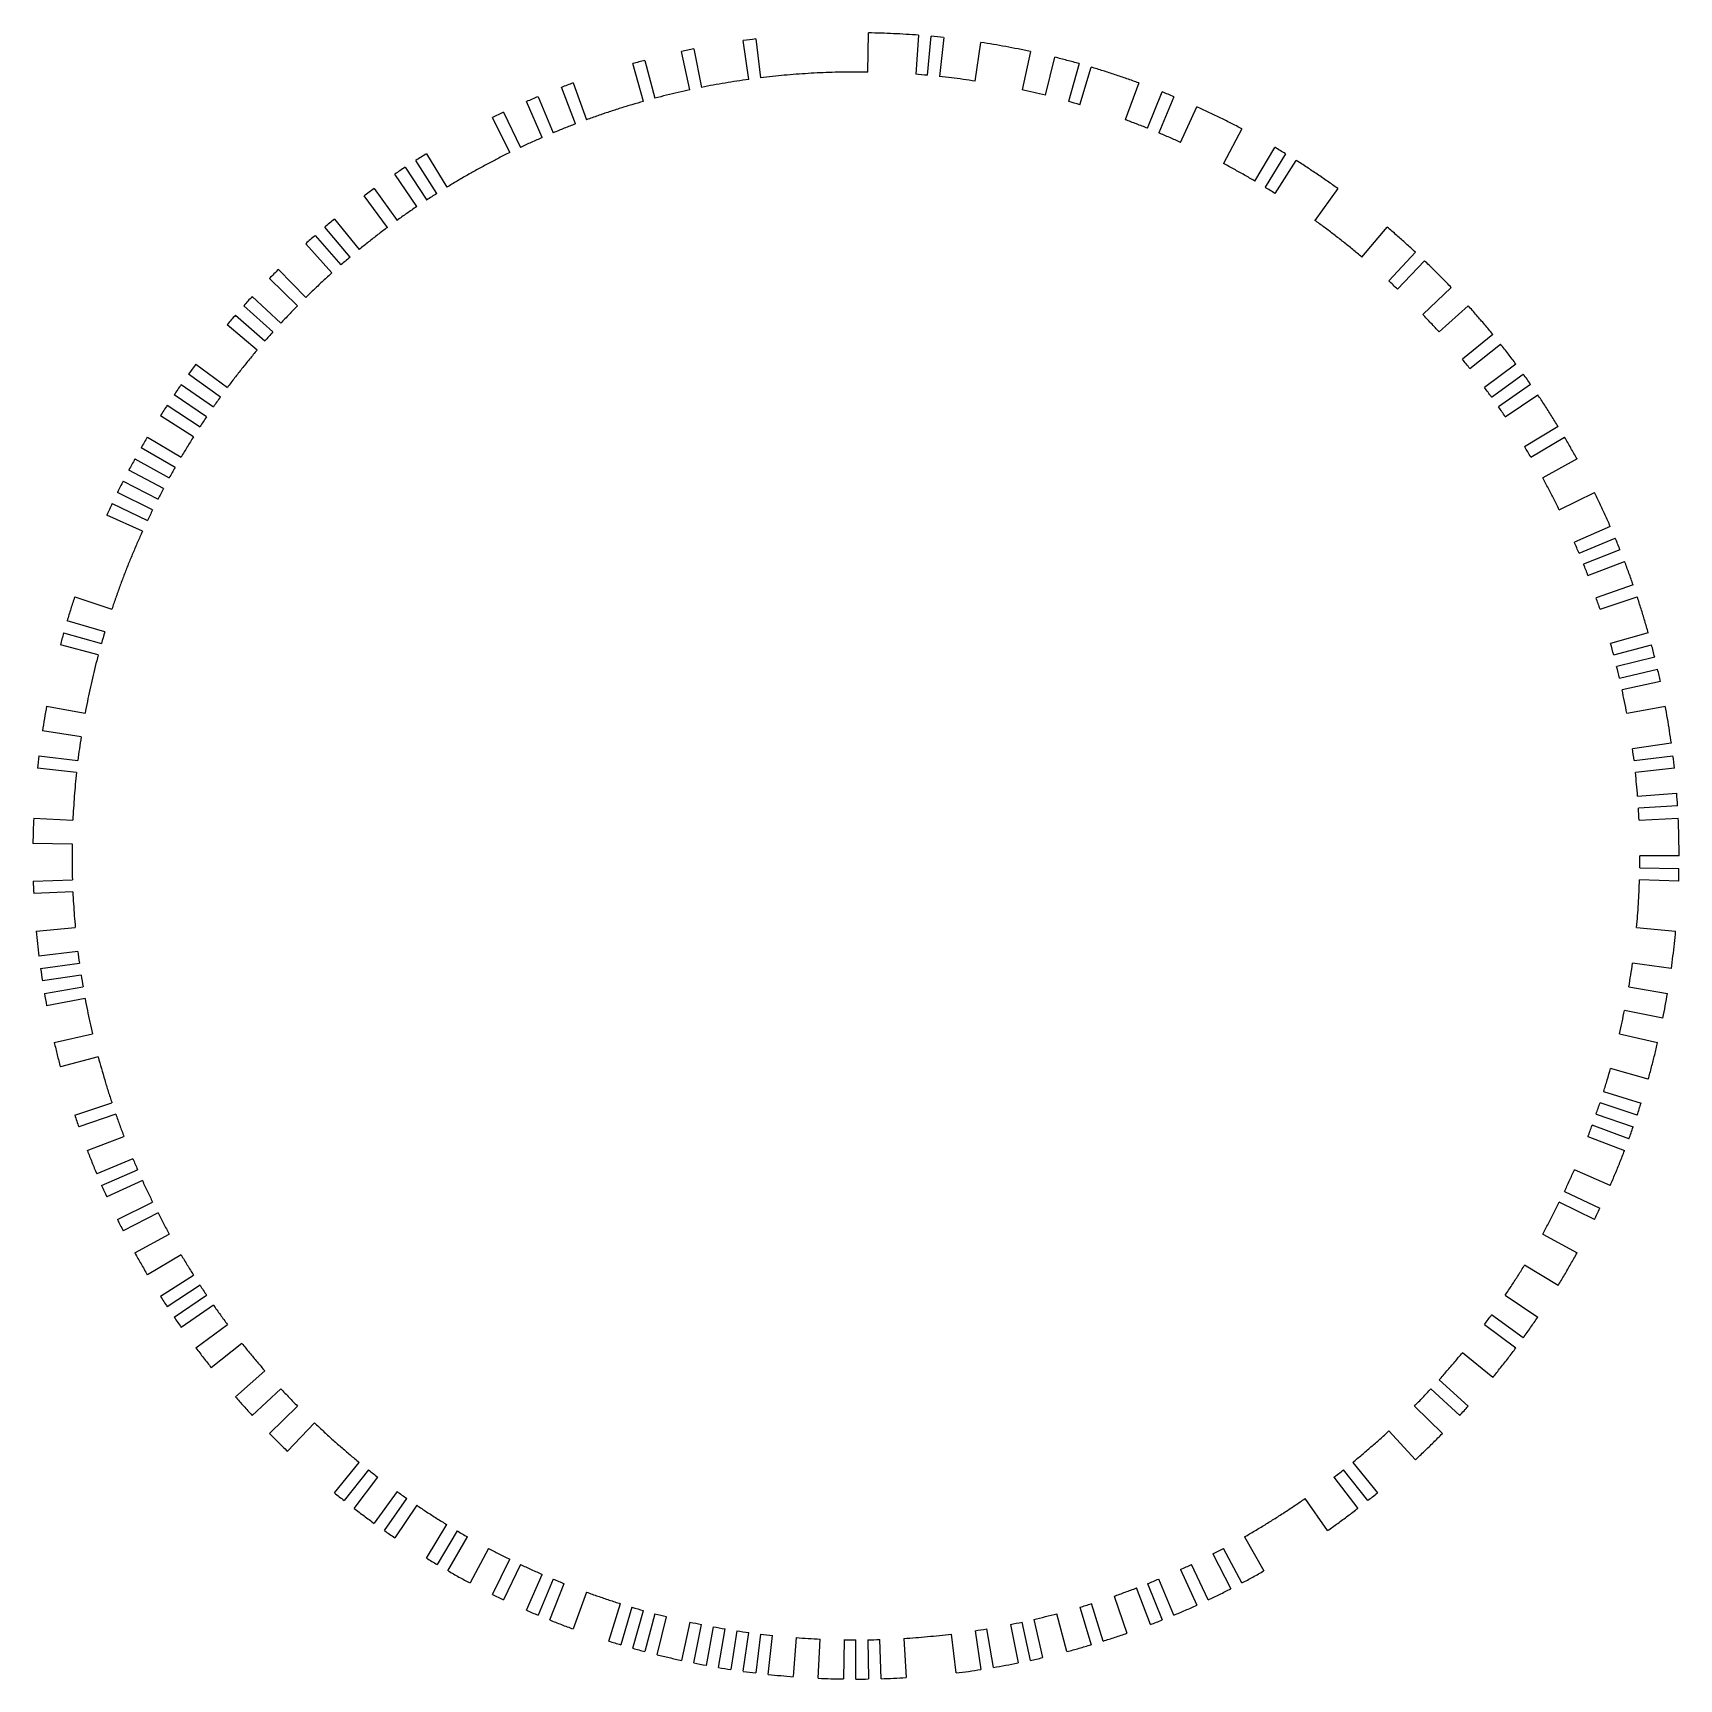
# Model space of a CAD drawing. Header units: metres. Extents: x -105 to 105, y -105 to 105.
import ezdxf

# ---------------------------------------------------------------- set-up
doc = ezdxf.new("R2010")
doc.units = ezdxf.units.M

msp = doc.modelspace()

# ---------------------------------------------------------------- linework, layer by layer
for p, q in [((-20.68, 102.94), (-19.7, 98.04)), ((-13.68, 99.06), (-14.37, 104.01)), ((-12.78, 104.22), (-12.17, 99.26)), ((1.52, 99.99), (1.6, 104.99)), ((8, 104.69), (7.62, 99.71)), ((9.14, 99.58), (9.59, 104.56)), ((11.19, 104.4), (10.66, 99.43)), ((15.19, 98.84), (15.95, 103.78)), ((-27.11, 96.26), (-28.46, 101.07)), ((-26.92, 101.49), (-25.64, 96.66)), ((-21.19, 97.73), (-22.25, 102.62)), ((22.25, 102.62), (21.19, 97.73)), ((24.16, 97.04), (25.37, 101.89)), ((28.46, 101.07), (27.11, 96.26)), ((28.57, 95.83), (30, 100.62)), ((-40.55, 96.85), (-38.62, 92.24)), ((-35.79, 93.38), (-37.58, 98.05)), ((-36.08, 98.61), (-34.36, 93.91)), ((36.08, 98.61), (34.36, 93.91)), ((37.21, 92.82), (39.07, 97.46)), ((40.55, 96.85), (38.62, 92.24)), ((-44.94, 94.9), (-42.8, 90.38)), ((-40.02, 91.64), (-42.02, 96.22)), ((41.42, 91.02), (43.49, 95.57)), ((-44.17, 89.72), (-46.38, 94.2)), ((49.23, 92.74), (46.89, 88.33)), ((50.88, 86.09), (53.42, 90.39)), ((-53.48, 84.5), (-56.15, 88.72)), ((-54.79, 89.57), (-52.18, 85.3)), ((54.79, 89.57), (52.18, 85.3)), ((53.48, 84.5), (56.15, 88.72)), ((-56.03, 82.83), (-58.83, 86.97)), ((-57.5, 87.86), (-54.76, 83.67)), ((-59.76, 80.18), (-62.75, 84.19)), ((-61.46, 85.13), (-58.53, 81.08)), ((61.46, 85.13), (58.53, 81.08)), ((-64.54, 76.39), (-67.76, 80.21)), ((-66.53, 81.23), (-63.37, 77.36)), ((64.54, 76.39), (67.76, 80.21)), ((-66.84, 74.38), (-70.18, 78.1)), ((-68.98, 79.16), (-65.7, 75.39)), ((71.36, 77.02), (67.96, 73.35)), ((69.07, 72.31), (72.53, 75.93)), ((-71.25, 70.17), (-74.81, 73.68)), ((-73.68, 74.81), (-70.17, 71.25)), ((75.93, 72.53), (72.31, 69.07)), ((-74.38, 66.84), (-78.1, 70.18)), ((-77.02, 71.36), (-73.35, 67.96)), ((74.38, 66.84), (78.1, 70.18)), ((-76.39, 64.54), (-80.21, 67.76)), ((-79.16, 68.98), (-75.39, 65.7)), ((81.23, 66.53), (77.36, 63.37)), ((78.32, 62.18), (82.23, 65.29)), ((-81.08, 58.53), (-85.13, 61.46)), ((-84.19, 62.75), (-80.18, 59.76)), ((84.19, 62.75), (80.18, 59.76)), ((81.08, 58.53), (85.13, 61.46)), ((-82.83, 56.03), (-86.97, 58.83)), ((-86.06, 60.15), (-81.96, 57.29)), ((86.06, 60.15), (81.96, 57.29)), ((82.83, 56.03), (86.97, 58.83)), ((-87.86, 57.5), (-83.67, 54.76)), ((-84.5, 53.48), (-88.72, 56.15)), ((89.57, 54.79), (85.3, 52.18)), ((-90.39, 53.42), (-86.09, 50.88)), ((86.09, 50.88), (90.39, 53.42)), ((-91.98, 50.64), (-87.6, 48.23)), ((-86.86, 49.56), (-91.2, 52.04)), ((91.98, 50.64), (87.6, 48.23)), ((-88.33, 46.89), (-92.74, 49.23)), ((-89.72, 44.17), (-94.2, 46.38)), ((-93.48, 47.81), (-89.03, 45.53)), ((89.72, 44.17), (94.2, 46.38)), ((-94.9, 44.94), (-90.38, 42.8)), ((-91.02, 41.42), (-95.57, 43.49)), ((96.22, 42.02), (91.64, 40.02)), ((92.24, 38.62), (96.85, 40.55)), ((97.46, 39.07), (92.82, 37.21)), ((93.38, 35.79), (98.05, 37.58)), ((99.15, 34.57), (94.42, 32.93)), ((-99.66, 33.06), (-94.92, 31.48)), ((94.92, 31.48), (99.66, 33.06)), ((-95.83, 28.57), (-100.62, 30)), ((-101.07, 28.46), (-96.26, 27.11)), ((101.07, 28.46), (96.26, 27.11)), ((-96.66, 25.64), (-101.49, 26.92)), ((96.66, 25.64), (101.49, 26.92)), ((101.89, 25.37), (97.04, 24.16)), ((97.39, 22.68), (102.26, 23.81)), ((102.62, 22.25), (97.73, 21.19)), ((-103.25, 19.11), (-98.33, 18.2)), ((98.33, 18.2), (103.25, 19.11)), ((-98.84, 15.19), (-103.78, 15.95)), ((-104.22, 12.78), (-99.26, 12.17)), ((104.01, 14.37), (99.06, 13.68)), ((99.26, 12.17), (104.22, 12.78)), ((-99.43, 10.66), (-104.4, 11.19)), ((104.4, 11.19), (99.43, 10.66)), ((99.71, 7.62), (104.69, 8)), ((104.8, 6.4), (99.81, 6.1)), ((-104.89, 4.8), (-99.9, 4.57)), ((99.9, 4.57), (104.89, 4.8)), ((-99.99, 1.52), (-104.99, 1.6)), ((105, 0), (100, 0)), ((99.99, -1.52), (104.99, -1.6)), ((-104.95, -3.2), (-99.95, -3.05)), ((104.95, -3.2), (99.95, -3.05)), ((-99.9, -4.57), (-104.89, -4.8)), ((-104.56, -9.59), (-99.58, -9.14)), ((99.58, -9.14), (104.56, -9.59)), ((-99.26, -12.17), (-104.22, -12.78)), ((-104.01, -14.37), (-99.06, -13.68)), ((104.01, -14.37), (99.06, -13.68)), ((-98.84, -15.19), (-103.78, -15.95)), ((-103.53, -17.53), (-98.6, -16.7)), ((98.6, -16.7), (103.53, -17.53)), ((-98.33, -18.2), (-103.25, -19.11)), ((102.94, -20.68), (98.04, -19.7)), ((-102.26, -23.81), (-97.39, -22.68)), ((97.39, -22.68), (102.26, -23.81)), ((-96.66, -25.64), (-101.49, -26.92)), ((101.07, -28.46), (96.26, -27.11)), ((-99.66, -33.06), (-94.92, -31.48)), ((99.66, -33.06), (94.92, -31.48)), ((95.38, -30.03), (100.15, -31.53)), ((-94.42, -32.93), (-99.15, -34.57)), ((94.42, -32.93), (99.15, -34.57)), ((98.61, -36.08), (93.91, -34.36)), ((-98.05, -37.58), (-93.38, -35.79)), ((93.38, -35.79), (98.05, -37.58)), ((-92.24, -38.62), (-96.85, -40.55)), ((-96.22, -42.02), (-91.64, -40.02)), ((-91.02, -41.42), (-95.57, -43.49)), ((96.22, -42.02), (91.64, -40.02)), ((90.38, -42.8), (94.9, -44.94)), ((-94.2, -46.38), (-89.72, -44.17)), ((-89.03, -45.53), (-93.48, -47.81)), ((94.2, -46.38), (89.72, -44.17)), ((-91.98, -50.64), (-87.6, -48.23)), ((87.6, -48.23), (91.98, -50.64)), ((-86.09, -50.88), (-90.39, -53.42)), ((89.57, -54.79), (85.3, -52.18)), ((-88.72, -56.15), (-84.5, -53.48)), ((-83.67, -54.76), (-87.86, -57.5)), ((-86.97, -58.83), (-82.83, -56.03)), ((82.83, -56.03), (86.97, -58.83)), ((-81.96, -57.29), (-86.06, -60.15)), ((85.13, -61.46), (81.08, -58.53)), ((-84.19, -62.75), (-80.18, -59.76)), ((80.18, -59.76), (84.19, -62.75)), ((-78.32, -62.18), (-82.23, -65.29)), ((81.23, -66.53), (77.36, -63.37)), ((-79.16, -68.98), (-75.39, -65.7)), ((74.38, -66.84), (78.1, -70.18)), ((-73.35, -67.96), (-77.02, -71.36)), ((77.02, -71.36), (73.35, -67.96)), ((-74.81, -73.68), (-71.25, -70.17)), ((71.25, -70.17), (74.81, -73.68)), ((-69.07, -72.31), (-72.53, -75.93)), ((71.36, -77.02), (67.96, -73.35)), ((-66.53, -81.23), (-63.37, -77.36)), ((63.37, -77.36), (66.53, -81.23)), ((-62.18, -78.32), (-65.29, -82.23)), ((-64.03, -83.22), (-60.98, -79.26)), ((60.98, -79.26), (64.03, -83.22)), ((65.29, -82.23), (62.18, -78.32)), ((-58.53, -81.08), (-61.46, -85.13)), ((-60.15, -86.06), (-57.29, -81.96)), ((-56.03, -82.83), (-58.83, -86.97)), ((60.15, -86.06), (57.29, -81.96)), ((-54.79, -89.57), (-52.18, -85.3)), ((-50.88, -86.09), (-53.42, -90.39)), ((-52.04, -91.2), (-49.56, -86.86)), ((49.56, -86.86), (52.04, -91.2)), ((-46.89, -88.33), (-49.23, -92.74)), ((-46.38, -94.2), (-44.17, -89.72)), ((45.53, -89.03), (47.81, -93.48)), ((49.23, -92.74), (46.89, -88.33)), ((-42.8, -90.38), (-44.94, -94.9)), ((-42.02, -96.22), (-40.02, -91.64)), ((-38.62, -92.24), (-40.55, -96.85)), ((40.55, -96.85), (38.62, -92.24)), ((41.42, -91.02), (43.49, -95.57)), ((44.94, -94.9), (42.8, -90.38)), ((-39.07, -97.46), (-37.21, -92.82)), ((-34.36, -93.91), (-36.08, -98.61)), ((32.93, -94.42), (34.57, -99.15)), ((37.58, -98.05), (35.79, -93.38)), ((37.21, -92.82), (39.07, -97.46)), ((-31.53, -100.15), (-30.03, -95.38)), ((-28.57, -95.83), (-30, -100.62)), ((-28.46, -101.07), (-27.11, -96.26)), ((28.57, -95.83), (30, -100.62)), ((31.53, -100.15), (30.03, -95.38)), ((-25.64, -96.66), (-26.92, -101.49)), ((-25.37, -101.89), (-24.16, -97.04)), ((-21.19, -97.73), (-22.25, -102.62)), ((-20.68, -102.94), (-19.7, -98.04)), ((-18.2, -98.33), (-19.11, -103.25)), ((-17.53, -103.53), (-16.7, -98.6)), ((17.53, -103.53), (16.7, -98.6)), ((19.7, -98.04), (20.68, -102.94)), ((22.25, -102.62), (21.19, -97.73)), ((22.68, -97.39), (23.81, -102.26)), ((26.92, -101.49), (25.64, -96.66)), ((-15.19, -98.84), (-15.95, -103.78)), ((-14.37, -104.01), (-13.68, -99.06)), ((-12.17, -99.26), (-12.78, -104.22)), ((-11.19, -104.4), (-10.66, -99.43)), ((-7.62, -99.71), (-8, -104.69)), ((-4.8, -104.89), (-4.57, -99.9)), ((-1.52, -99.99), (-1.6, -104.99)), ((0, -105), (0, -100)), ((1.52, -99.99), (1.6, -104.99)), ((3.2, -104.95), (3.05, -99.95)), ((6.1, -99.81), (6.4, -104.8)), ((12.78, -104.22), (12.17, -99.26)), ((15.19, -98.84), (15.95, -103.78))]:
    msp.add_line(p, q)
for radius, start, end in [(105, -258.6408, -257.767), (105, -263.0097, -262.1359), (105, 88.2524, 89.1262), (105, 87.3786, 88.2524), (105, 86.5049, 87.3786), (105, 85.6311, 86.5049), (105, 83.8835, 84.7573), (105, 80.3883, 81.2621), (105, 79.5146, 80.3883), (105, 78.6408, 79.5146), (105, 77.767, 78.6408), (105, -255.1456, -254.2718), (105, 75.1456, 76.0194), (105, 74.2718, 75.1456), (100, -261.2621, -260.3883), (100, -262.1359, -261.2621), (100, -263.8835, -263.0097), (100, -264.7573, -263.8835), (100, -265.6311, -264.7573), (100, -266.5049, -265.6311), (100, -267.3786, -266.5049), (100, -268.2524, -267.3786), (100, -269.1262, -268.2524), (100, -270, -269.1262), (100, 89.1262, 90), (100, 84.7573, 85.6311), (100, 83.0097, 83.8835), (100, 82.1359, 83.0097), (100, 81.2621, 82.1359), (105, 72.5243, 73.3981), (105, 71.6505, 72.5243), (105, 70.7767, 71.6505), (105, 69.9029, 70.7767), (105, -247.2816, -246.4078), (105, -249.9029, -249.0291), (100, -256.0194, -255.1456), (100, -256.8932, -256.0194), (100, -257.767, -256.8932), (100, -259.5146, -258.6408), (100, -260.3883, -259.5146), (100, 76.8932, 77.767), (100, 76.0194, 76.8932), (105, 67.2816, 68.1553), (105, -244.6602, -243.7864), (100, -251.6505, -250.7767), (100, -252.5243, -251.6505), (100, -253.3981, -252.5243), (100, -254.2718, -253.3981), (100, 73.3981, 74.2718), (105, 64.6602, 65.534), (105, 63.7864, 64.6602), (100, -248.1553, -247.2816), (100, -249.0291, -248.1553), (100, -250.7767, -249.9029), (100, 69.0291, 69.9029), (100, 68.1553, 69.0291), (105, 62.9126, 63.7864), (105, 62.0388, 62.9126), (100, -245.534, -244.6602), (100, -246.4078, -245.534), (100, 66.4078, 67.2816), (100, 65.534, 66.4078), (105, 58.5437, 59.4175), (105, -238.5437, -237.6699), (100, -242.0388, -241.165), (100, -242.9126, -242.0388), (100, -243.7864, -242.9126), (100, 61.165, 62.0388), (105, 56.7961, 57.6699), (105, -236.7961, -235.9223), (100, -240.2913, -239.4175), (100, -241.165, -240.2913), (100, 60.2913, 61.165), (100, 59.4175, 60.2913), (105, 55.9223, 56.7961), (105, 55.0485, 55.9223), (105, -234.1748, -233.301), (100, -237.6699, -236.7961), (100, -239.4175, -238.5437), (100, 57.6699, 58.5437), (105, 54.1748, 55.0485), (100, -235.0485, -234.1748), (100, -235.9223, -235.0485), (105, -230.6796, -229.8058), (100, -233.301, -232.4272), (100, 53.301, 54.1748), (100, 52.4272, 53.301), (105, 48.932, 49.8058), (105, -228.932, -228.0583), (100, -231.5534, -230.6796), (100, -232.4272, -231.5534), (100, 51.5534, 52.4272), (100, 50.6796, 51.5534), (105, 48.0583, 48.932), (105, 47.1845, 48.0583), (100, -229.8058, -228.932), (100, 49.8058, 50.6796), (105, 45.4369, 46.3107), (105, -225.4369, -224.5631), (100, -228.0583, -227.1845), (105, 44.5631, 45.4369), (105, 43.6893, 44.5631), (100, -226.3107, -225.4369), (100, -227.1845, -226.3107), (100, 46.3107, 47.1845), (105, -222.8155, -221.9417), (100, -224.5631, -223.6893), (105, 41.068, 41.9417), (105, -221.068, -220.1942), (100, -223.6893, -222.8155), (100, 42.8155, 43.6893), (100, 41.9417, 42.8155), (105, 40.1942, 41.068), (105, 39.3204, 40.1942), (100, -221.9417, -221.068), (105, 37.5728, 38.4466), (100, -219.3204, -218.4466), (100, -220.1942, -219.3204), (100, 38.4466, 39.3204), (105, 36.699, 37.5728), (105, -216.699, -215.8252), (100, -217.5728, -216.699), (100, -218.4466, -217.5728), (105, 34.9515, 35.8252), (105, -214.9515, -214.0777), (100, 35.8252, 36.699), (105, 33.2039, 34.0777), (105, -213.2039, -212.3301), (100, -215.8252, -214.9515), (100, 34.0777, 34.9515), (105, 32.3301, 33.2039), (100, -214.0777, -213.2039), (105, 31.4563, 32.3301), (105, -210.5825, -209.7087), (100, -212.3301, -211.4563), (105, 29.7087, 30.5825), (105, -208.835, -207.9612), (100, -211.4563, -210.5825), (100, 30.5825, 31.4563), (105, 28.835, 29.7087), (100, -209.7087, -208.835), (105, -207.0874, -206.2136), (100, -207.9612, -207.0874), (100, 27.9612, 28.835), (100, 27.0874, 27.9612), (105, 25.3398, 26.2136), (105, -205.3398, -204.466), (100, -206.2136, -205.3398), (100, 26.2136, 27.0874), (105, 24.466, 25.3398), (105, 23.5922, 24.466), (100, -203.5922, -202.7184), (100, -204.466, -203.5922), (100, 22.7184, 23.5922), (105, 21.8447, 22.7184), (100, -202.7184, -201.8447), (100, -200.9709, -200.0971), (100, -201.8447, -200.9709), (100, 20.9709, 21.8447), (105, 20.0971, 20.9709), (105, 19.2233, 20.0971), (100, -200.0971, -199.2233), (105, -197.4757, -196.6019), (105, -198.3495, -197.4757), (100, -199.2233, -198.3495), (100, 18.3495, 19.2233), (105, 17.4757, 18.3495), (105, 16.6019, 17.4757), (105, 15.7282, 16.6019), (105, -195.7282, -194.8544), (100, -196.6019, -195.7282), (100, -194.8544, -193.9806), (100, 14.8544, 15.7282), (105, 13.9806, 14.8544), (100, -193.9806, -193.1068), (100, 13.1068, 13.9806), (105, 12.233, 13.1068), (100, -192.233, -191.3592), (100, -193.1068, -192.233), (100, 11.3592, 12.233), (105, -190.4854, -189.6117), (100, -191.3592, -190.4854), (100, 10.4854, 11.3592), (105, 9.6117, 10.4854), (105, -189.6117, -188.7379), (105, 8.7379, 9.6117), (100, -188.7379, -187.8641), (105, 7.8641, 8.7379), (105, -186.9903, -186.1165), (100, -187.8641, -186.9903), (100, 6.9903, 7.8641), (105, 6.1165, 6.9903), (100, -186.1165, -185.2427), (100, 5.2427, 6.1165), (100, -185.2427, -184.3689), (100, 4.3689, 5.2427), (100, -184.3689, -183.4951), (105, 3.4951, 4.3689), (105, -182.6214, -181.7476), (100, -183.4951, -182.6214), (100, 2.6214, 3.4951), (105, 1.7476, 2.6214), (105, -181.7476, -180.8738), (105, 0.8738, 1.7476), (100, -180.8738, -180), (100, -180, -179.1262), (100, -0.8738, 0), (105, 0, 0.8738), (100, -179.1262, -178.2524), (105, -1.7476, -0.8738), (105, -178.2524, -177.3786), (100, -2.6214, -1.7476), (100, -177.3786, -176.5049), (100, -176.5049, -175.6311), (100, -4.3689, -3.4951), (100, -3.4951, -2.6214), (100, -175.6311, -174.7573), (100, -5.2427, -4.3689), (105, -174.7573, -173.8835), (105, -6.1165, -5.2427), (105, -173.8835, -173.0097), (100, -173.0097, -172.1359), (105, -6.9903, -6.1165), (105, -172.1359, -171.2621), (100, -8.7379, -7.8641), (105, -7.8641, -6.9903), (100, -171.2621, -170.3883), (100, -9.6117, -8.7379), (105, -170.3883, -169.5146), (100, -169.5146, -168.6408), (105, -10.4854, -9.6117), (100, -168.6408, -167.767), (100, -12.233, -11.3592), (105, -11.3592, -10.4854), (100, -167.767, -166.8932), (100, -13.1068, -12.233), (105, -166.8932, -166.0194), (105, -13.9806, -13.1068), (105, -166.0194, -165.1456), (100, -165.1456, -164.2718), (100, -164.2718, -163.3981), (100, -16.6019, -15.7282), (105, -15.7282, -14.8544), (105, -14.8544, -13.9806), (100, -163.3981, -162.5243), (100, -17.4757, -16.6019), (100, -162.5243, -161.6505), (100, -19.2233, -18.3495), (105, -161.6505, -160.7767), (100, -160.7767, -159.9029), (105, -18.3495, -17.4757), (100, -159.9029, -159.0291), (100, -20.9709, -20.0971), (105, -20.0971, -19.2233), (105, -159.0291, -158.1553), (105, -21.8447, -20.9709), (105, -158.1553, -157.2816), (100, -157.2816, -156.4078), (105, -22.7184, -21.8447), (100, -155.534, -154.6602), (100, -25.3398, -24.466), (100, -24.466, -23.5922), (105, -23.5922, -22.7184), (105, -156.4078, -155.534), (100, -154.6602, -153.7864), (100, -152.9126, -152.0388), (100, -27.9612, -27.0874), (100, -27.0874, -26.2136), (105, -26.2136, -25.3398), (105, -153.7864, -152.9126), (100, -152.0388, -151.165), (100, -28.835, -27.9612), (105, -151.165, -150.2913), (105, -150.2913, -149.4175), (100, -149.4175, -148.5437), (100, -148.5437, -147.6699), (100, -32.3301, -31.4563), (105, -30.5825, -29.7087), (105, -29.7087, -28.835), (100, -33.2039, -32.3301), (105, -31.4563, -30.5825), (105, -147.6699, -146.7961), (100, -146.7961, -145.9223), (100, -34.0777, -33.2039), (100, -145.0485, -144.1748), (100, -144.1748, -143.301), (100, -36.699, -35.8252), (105, -145.9223, -145.0485), (105, -35.8252, -34.9515), (105, -34.9515, -34.0777), (105, -143.301, -142.4272), (100, -141.5534, -140.6796), (105, -37.5728, -36.699), (105, -142.4272, -141.5534), (100, -140.6796, -139.8058), (100, -139.8058, -138.932), (100, -41.068, -40.1942), (100, -40.1942, -39.3204), (105, -38.4466, -37.5728), (100, -41.9417, -41.068), (105, -39.3204, -38.4466), (105, -138.932, -138.0583), (100, -137.1845, -136.3107), (100, -136.3107, -135.4369), (100, -44.5631, -43.6893), (100, -43.6893, -42.8155), (105, -138.0583, -137.1845), (105, -42.8155, -41.9417), (100, -133.6893, -132.8155), (100, -132.8155, -131.9417), (100, -48.0583, -47.1845), (105, -135.4369, -134.5631), (105, -134.5631, -133.6893), (100, -131.9417, -131.068), (100, -131.068, -130.1942), (100, -49.8058, -48.932), (100, -48.932, -48.0583), (105, -46.3107, -45.4369), (105, -45.4369, -44.5631), (100, -130.1942, -129.3204), (100, -50.6796, -49.8058), (105, -47.1845, -46.3107), (100, -128.4466, -127.5728), (100, -52.4272, -51.5534), (105, -129.3204, -128.4466), (100, -125.8252, -124.9515), (105, -51.5534, -50.6796), (105, -127.5728, -126.699), (100, -124.0777, -123.2039), (100, -123.2039, -122.3301), (100, -57.6699, -56.7961), (100, -56.7961, -55.9223), (100, -55.9223, -55.0485), (105, -53.301, -52.4272), (105, -126.699, -125.8252), (105, -124.9515, -124.0777), (100, -122.3301, -121.4563), (100, -120.5825, -119.7087), (100, -60.2913, -59.4175), (100, -59.4175, -58.5437), (100, -58.5437, -57.6699), (105, -55.0485, -54.1748), (105, -54.1748, -53.301), (105, -121.4563, -120.5825), (100, -117.9612, -117.0874), (100, -117.0874, -116.2136), (100, -62.9126, -62.0388), (105, -119.7087, -118.835), (105, -118.835, -117.9612), (100, -115.3398, -114.466), (100, -114.466, -113.5922), (100, -112.7184, -111.8447), (100, -68.1553, -67.2816), (100, -65.534, -64.6602), (105, -62.0388, -61.165), (105, -61.165, -60.2913), (105, -116.2136, -115.3398), (100, -110.0971, -109.2233), (100, -109.2233, -108.3495), (100, -70.7767, -69.9029), (100, -69.9029, -69.0291), (105, -64.6602, -63.7864), (105, -63.7864, -62.9126), (105, -113.5922, -112.7184), (100, -108.3495, -107.4757), (100, -106.6019, -105.7282), (100, -73.3981, -72.5243), (105, -67.2816, -66.4078), (105, -66.4078, -65.534), (105, -111.8447, -110.9709), (105, -110.9709, -110.0971), (100, -104.8544, -103.9806), (100, -102.233, -101.3592), (100, -100.4854, -99.6117), (100, -81.2621, -80.3883), (100, -78.6408, -77.767), (100, -76.8932, -76.0194), (100, -76.0194, -75.1456), (105, -69.0291, -68.1553), (105, -107.4757, -106.6019), (100, -98.7379, -97.8641), (100, -96.9903, -96.1165), (100, -94.3689, -93.4951), (100, -93.4951, -92.6214), (100, -90.8738, -90), (100, -89.1262, -88.2524), (100, -86.5049, -85.6311), (100, -85.6311, -84.7573), (100, -84.7573, -83.8835), (100, -83.8835, -83.0097), (105, -74.2718, -73.3981), (105, -72.5243, -71.6505), (105, -71.6505, -70.7767), (105, -105.7282, -104.8544), (105, -103.9806, -103.1068), (105, -103.1068, -102.233), (105, -77.767, -76.8932), (105, -75.1456, -74.2718), (105, -101.3592, -100.4854), (105, -99.6117, -98.7379), (105, -97.8641, -96.9903), (105, -96.1165, -95.2427), (105, -95.2427, -94.3689), (105, -92.6214, -91.7476), (105, -91.7476, -90.8738), (105, -90, -89.1262), (105, -88.2524, -87.3786), (105, -87.3786, -86.5049), (105, -83.0097, -82.1359), (105, -82.1359, -81.2621), (105, -80.3883, -79.5146), (105, -79.5146, -78.6408)]:
    msp.add_arc((0, 0), radius, start, end)

doc.saveas('drawing.dxf')
